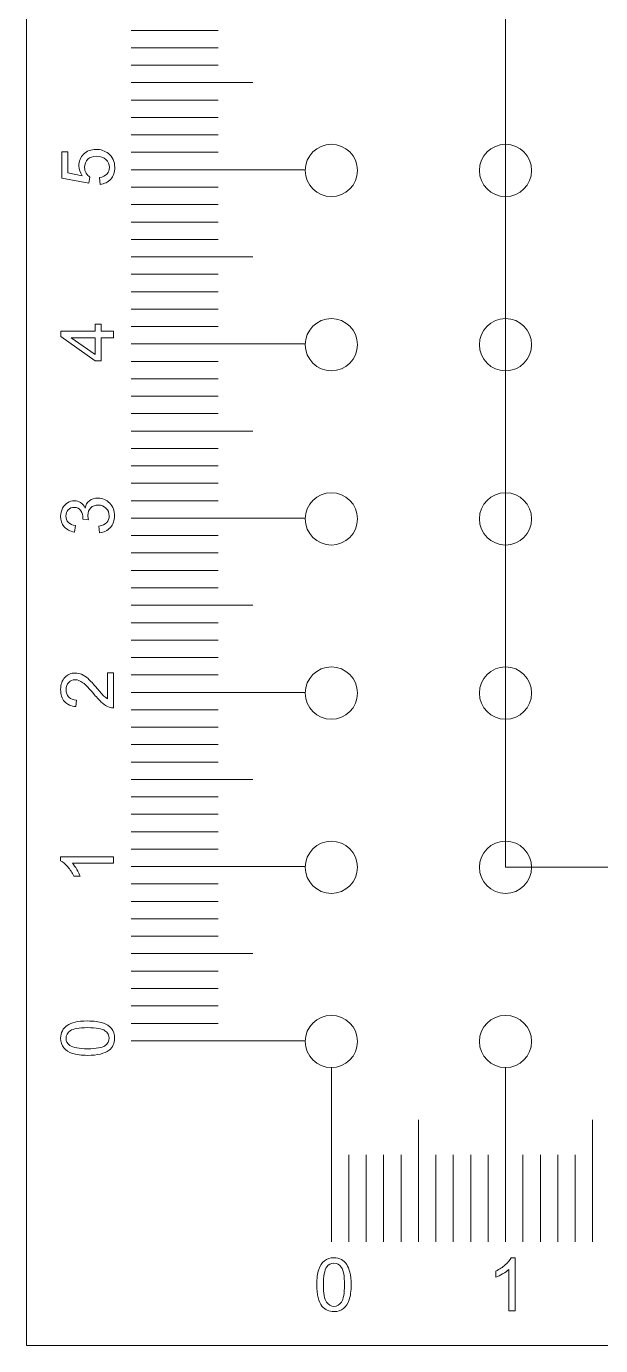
# Model space of a CAD drawing. Header units: millimetres. Extents: x -343 to 152, y -236 to 152.
# Drawn here: x -152.6 to -119.6, y -152.6 to -76.8 of the extents above; entities that cross this region are included whole.
import ezdxf

# ---------------------------------------------------------------- set-up
doc = ezdxf.new("R2010")
doc.units = ezdxf.units.MM
doc.header["$MEASUREMENT"] = 0
doc.layers.add('Layer 1', color=7, linetype='Continuous')

msp = doc.modelspace()

# ---------------------------------------------------------------- linework, layer by layer
at = {"layer": 'Layer 1', "color": 1, "lineweight": 20}
for points, knots in [([(-152.5693, -152.5693), (-152.5693, -152.5693), (152.4307, -152.5693), (152.4307, -152.5693), (152.4307, -152.5693), (152.4307, 152.4307), (152.4307, 152.4307), (152.4307, 152.4307), (-152.5693, 152.4307), (-152.5693, 152.4307), (-152.5693, 152.4307), (-152.5693, -152.5693), (-152.5693, -152.5693)], [0, 0, 0, 0, 0.25, 0.25, 0.25, 0.5, 0.5, 0.5, 0.75, 0.75, 0.75, 1, 1, 1, 1]), ([(-148.3412, -85.9077), (-148.3412, -85.9077), (-148.3708, -85.5182), (-148.3708, -85.5182), (-148.181, -85.4893), (-148.0384, -85.4224), (-147.9424, -85.3179), (-147.8473, -85.2134), (-147.7993, -85.0857), (-147.7993, -84.9356), (-147.7993, -84.7542), (-147.867, -84.6025), (-148.0017, -84.4791), (-148.1372, -84.3563), (-148.3165, -84.2948), (-148.5393, -84.2948), (-148.7518, -84.2948), (-148.9189, -84.3534), (-149.0417, -84.4713), (-149.1645, -84.5891), (-149.2259, -84.7451), (-149.2259, -84.9391), (-149.2259, -85.0597), (-149.1983, -85.1677), (-149.1433, -85.2635), (-149.0883, -85.3589), (-149.017, -85.4336), (-148.9296, -85.4886), (-148.9296, -85.4886), (-148.9804, -85.84), (-148.9804, -85.84), (-148.9804, -85.84), (-150.5381, -85.5479), (-150.5381, -85.5479), (-150.5381, -85.5479), (-150.5381, -84.045), (-150.5381, -84.045), (-150.5381, -84.045), (-150.1825, -84.045), (-150.1825, -84.045), (-150.1825, -84.045), (-150.1825, -85.2508), (-150.1825, -85.2508), (-150.1825, -85.2508), (-149.3648, -85.4124), (-149.3648, -85.4124), (-149.4926, -85.2312), (-149.5561, -85.0407), (-149.5561, -84.8416), (-149.5561, -84.5777), (-149.4644, -84.3549), (-149.281, -84.1736), (-149.0974, -83.9922), (-148.8619, -83.9011), (-148.574, -83.9011), (-148.2995, -83.9011), (-148.0625, -83.9808), (-147.8628, -84.1404), (-147.6173, -84.3344), (-147.4945, -84.5996), (-147.4945, -84.9356), (-147.4945, -85.2107), (-147.5721, -85.4351), (-147.7265, -85.6094), (-147.8811, -85.7836), (-148.0857, -85.883), (-148.3412, -85.9077)], [0, 0, 0, 0, 0.0454545, 0.0454545, 0.0454545, 0.0909091, 0.0909091, 0.0909091, 0.1363636, 0.1363636, 0.1363636, 0.1818182, 0.1818182, 0.1818182, 0.2272727, 0.2272727, 0.2272727, 0.2727273, 0.2727273, 0.2727273, 0.3181818, 0.3181818, 0.3181818, 0.3636364, 0.3636364, 0.3636364, 0.4090909, 0.4090909, 0.4090909, 0.4545455, 0.4545455, 0.4545455, 0.5, 0.5, 0.5, 0.5454545, 0.5454545, 0.5454545, 0.5909091, 0.5909091, 0.5909091, 0.6363636, 0.6363636, 0.6363636, 0.6818182, 0.6818182, 0.6818182, 0.7272727, 0.7272727, 0.7272727, 0.7727273, 0.7727273, 0.7727273, 0.8181818, 0.8181818, 0.8181818, 0.8636364, 0.8636364, 0.8636364, 0.9090909, 0.9090909, 0.9090909, 0.9545455, 0.9545455, 0.9545455, 1, 1, 1, 1]), ([(-147.558, -94.7179), (-147.558, -94.7179), (-148.2819, -94.7179), (-148.2819, -94.7179), (-148.2819, -94.7179), (-148.2819, -96.0345), (-148.2819, -96.0345), (-148.2819, -96.0345), (-148.6248, -96.0345), (-148.6248, -96.0345), (-148.6248, -96.0345), (-150.5889, -94.6502), (-150.5889, -94.6502), (-150.5889, -94.6502), (-150.5889, -94.3454), (-150.5889, -94.3454), (-150.5889, -94.3454), (-148.6248, -94.3454), (-148.6248, -94.3454), (-148.6248, -94.3454), (-148.6248, -93.9348), (-148.6248, -93.9348), (-148.6248, -93.9348), (-148.2819, -93.9348), (-148.2819, -93.9348), (-148.2819, -93.9348), (-148.2819, -94.3454), (-148.2819, -94.3454), (-148.2819, -94.3454), (-147.558, -94.3454), (-147.558, -94.3454), (-147.558, -94.3454), (-147.558, -94.7179), (-147.558, -94.7179)], [0, 0, 0, 0, 0.0909091, 0.0909091, 0.0909091, 0.1818182, 0.1818182, 0.1818182, 0.2727273, 0.2727273, 0.2727273, 0.3636364, 0.3636364, 0.3636364, 0.4545455, 0.4545455, 0.4545455, 0.5454545, 0.5454545, 0.5454545, 0.6363636, 0.6363636, 0.6363636, 0.7272727, 0.7272727, 0.7272727, 0.8181818, 0.8181818, 0.8181818, 0.9090909, 0.9090909, 0.9090909, 1, 1, 1, 1]), ([(-148.6248, -94.7179), (-148.6248, -94.7179), (-149.9886, -94.7179), (-149.9886, -94.7179), (-149.9886, -94.7179), (-148.6248, -95.6684), (-148.6248, -95.6684), (-148.6248, -95.6684), (-148.6248, -94.7179), (-148.6248, -94.7179)], [0, 0, 0, 0, 0.3333333, 0.3333333, 0.3333333, 0.6666667, 0.6666667, 0.6666667, 1, 1, 1, 1]), ([(-148.3623, -105.9076), (-148.3623, -105.9076), (-148.4131, -105.5351), (-148.4131, -105.5351), (-148.2015, -105.492), (-148.0491, -105.4201), (-147.9559, -105.3178), (-147.8628, -105.2154), (-147.8162, -105.0899), (-147.8162, -104.941), (-147.8162, -104.7646), (-147.8769, -104.6157), (-147.9983, -104.4957), (-148.1195, -104.3758), (-148.2699, -104.3159), (-148.449, -104.3159), (-148.6198, -104.3159), (-148.761, -104.3716), (-148.8724, -104.4838), (-148.9831, -104.5953), (-149.0388, -104.737), (-149.0388, -104.9099), (-149.0388, -104.9805), (-149.0248, -105.068), (-148.9973, -105.173), (-148.9973, -105.173), (-149.3233, -105.1315), (-149.3233, -105.1315), (-149.3205, -105.1068), (-149.3191, -105.0863), (-149.3191, -105.0714), (-149.3191, -104.9121), (-149.3606, -104.7695), (-149.4432, -104.6418), (-149.5257, -104.5148), (-149.6527, -104.4513), (-149.8242, -104.4513), (-149.9603, -104.4513), (-150.0733, -104.4979), (-150.1629, -104.5903), (-150.2524, -104.6828), (-150.2968, -104.802), (-150.2968, -104.948), (-150.2968, -105.0934), (-150.2511, -105.214), (-150.1593, -105.3107), (-150.0675, -105.4074), (-149.9301, -105.4694), (-149.7466, -105.497), (-149.7466, -105.497), (-149.8142, -105.8695), (-149.8142, -105.8695), (-150.0641, -105.8236), (-150.258, -105.7206), (-150.3957, -105.5591), (-150.5332, -105.3982), (-150.6016, -105.1971), (-150.6016, -104.9571), (-150.6016, -104.792), (-150.5664, -104.6396), (-150.4951, -104.5006), (-150.4246, -104.3609), (-150.328, -104.2544), (-150.2059, -104.1811), (-150.0831, -104.1069), (-149.9532, -104.0703), (-149.8158, -104.0703), (-149.6852, -104.0703), (-149.5666, -104.1055), (-149.4595, -104.1755), (-149.3521, -104.2459), (-149.2667, -104.3504), (-149.2032, -104.4879), (-149.1624, -104.3087), (-149.0762, -104.1697), (-148.9457, -104.0703), (-148.816, -103.9716), (-148.6522, -103.9222), (-148.4569, -103.9222), (-148.1922, -103.9222), (-147.9671, -104.0188), (-147.7831, -104.2114), (-147.5988, -104.4048), (-147.5072, -104.6489), (-147.5072, -104.9437), (-147.5072, -105.2098), (-147.5861, -105.4305), (-147.745, -105.6063), (-147.9036, -105.7826), (-148.1097, -105.8829), (-148.3623, -105.9076)], [0, 0, 0, 0, 0.0333333, 0.0333333, 0.0333333, 0.0666667, 0.0666667, 0.0666667, 0.1, 0.1, 0.1, 0.1333333, 0.1333333, 0.1333333, 0.1666667, 0.1666667, 0.1666667, 0.2, 0.2, 0.2, 0.2333333, 0.2333333, 0.2333333, 0.2666667, 0.2666667, 0.2666667, 0.3, 0.3, 0.3, 0.3333333, 0.3333333, 0.3333333, 0.3666667, 0.3666667, 0.3666667, 0.4, 0.4, 0.4, 0.4333333, 0.4333333, 0.4333333, 0.4666667, 0.4666667, 0.4666667, 0.5, 0.5, 0.5, 0.5333333, 0.5333333, 0.5333333, 0.5666667, 0.5666667, 0.5666667, 0.6, 0.6, 0.6, 0.6333333, 0.6333333, 0.6333333, 0.6666667, 0.6666667, 0.6666667, 0.7, 0.7, 0.7, 0.7333333, 0.7333333, 0.7333333, 0.7666667, 0.7666667, 0.7666667, 0.8, 0.8, 0.8, 0.8333333, 0.8333333, 0.8333333, 0.8666667, 0.8666667, 0.8666667, 0.9, 0.9, 0.9, 0.9333333, 0.9333333, 0.9333333, 0.9666667, 0.9666667, 0.9666667, 1, 1, 1, 1]), ([(-147.9136, -113.956), (-147.9136, -113.956), (-147.558, -113.956), (-147.558, -113.956), (-147.558, -113.956), (-147.558, -115.9625), (-147.558, -115.9625), (-147.6476, -115.9654), (-147.7336, -115.9505), (-147.8169, -115.9189), (-147.9531, -115.8674), (-148.0879, -115.7847), (-148.2198, -115.6711), (-148.3517, -115.5576), (-148.5041, -115.3953), (-148.677, -115.1843), (-148.9472, -114.8563), (-149.1609, -114.6333), (-149.3191, -114.517), (-149.4771, -114.3997), (-149.6266, -114.3412), (-149.7678, -114.3412), (-149.9151, -114.3412), (-150.0394, -114.3942), (-150.141, -114.5), (-150.2419, -114.6059), (-150.2927, -114.744), (-150.2927, -114.9142), (-150.2927, -115.094), (-150.2391, -115.2379), (-150.1317, -115.346), (-150.0252, -115.4538), (-149.8763, -115.5082), (-149.6872, -115.5096), (-149.6872, -115.5096), (-149.7253, -115.8906), (-149.7253, -115.8906), (-150.0105, -115.8645), (-150.2277, -115.7658), (-150.3774, -115.5949), (-150.527, -115.4236), (-150.6016, -115.1943), (-150.6016, -114.9057), (-150.6016, -114.615), (-150.5213, -114.3842), (-150.3596, -114.2149), (-150.1981, -114.0448), (-149.9978, -113.9602), (-149.7593, -113.9602), (-149.638, -113.9602), (-149.5187, -113.9849), (-149.4015, -114.035), (-149.2837, -114.0845), (-149.1602, -114.1669), (-149.0304, -114.2819), (-148.9014, -114.3977), (-148.7229, -114.5889), (-148.497, -114.8556), (-148.3093, -115.0793), (-148.1823, -115.2232), (-148.1153, -115.2867), (-148.0483, -115.3502), (-147.9813, -115.4024), (-147.9136, -115.4441), (-147.9136, -115.4441), (-147.9136, -113.956), (-147.9136, -113.956)], [0, 0, 0, 0, 0.0454545, 0.0454545, 0.0454545, 0.0909091, 0.0909091, 0.0909091, 0.1363636, 0.1363636, 0.1363636, 0.1818182, 0.1818182, 0.1818182, 0.2272727, 0.2272727, 0.2272727, 0.2727273, 0.2727273, 0.2727273, 0.3181818, 0.3181818, 0.3181818, 0.3636364, 0.3636364, 0.3636364, 0.4090909, 0.4090909, 0.4090909, 0.4545455, 0.4545455, 0.4545455, 0.5, 0.5, 0.5, 0.5454545, 0.5454545, 0.5454545, 0.5909091, 0.5909091, 0.5909091, 0.6363636, 0.6363636, 0.6363636, 0.6818182, 0.6818182, 0.6818182, 0.7272727, 0.7272727, 0.7272727, 0.7727273, 0.7727273, 0.7727273, 0.8181818, 0.8181818, 0.8181818, 0.8636364, 0.8636364, 0.8636364, 0.9090909, 0.9090909, 0.9090909, 0.9545455, 0.9545455, 0.9545455, 1, 1, 1, 1]), ([(-147.558, -124.5106), (-147.558, -124.5106), (-147.558, -124.8831), (-147.558, -124.8831), (-147.558, -124.8831), (-149.9301, -124.8831), (-149.9301, -124.8831), (-149.844, -124.9727), (-149.7585, -125.0906), (-149.6731, -125.2358), (-149.5878, -125.3812), (-149.5237, -125.5124), (-149.4813, -125.6282), (-149.4813, -125.6282), (-149.8412, -125.6282), (-149.8412, -125.6282), (-149.9385, -125.4201), (-150.0571, -125.2379), (-150.1968, -125.0821), (-150.3358, -124.9262), (-150.4705, -124.8154), (-150.6016, -124.7504), (-150.6016, -124.7504), (-150.6016, -124.5106), (-150.6016, -124.5106), (-150.6016, -124.5106), (-147.558, -124.5106), (-147.558, -124.5106)], [0, 0, 0, 0, 0.1111111, 0.1111111, 0.1111111, 0.2222222, 0.2222222, 0.2222222, 0.3333333, 0.3333333, 0.3333333, 0.4444444, 0.4444444, 0.4444444, 0.5555556, 0.5555556, 0.5555556, 0.6666667, 0.6666667, 0.6666667, 0.7777778, 0.7777778, 0.7777778, 0.8888889, 0.8888889, 0.8888889, 1, 1, 1, 1]), ([(-149.0538, -135.9075), (-149.4114, -135.9075), (-149.7008, -135.8708), (-149.9194, -135.7974), (-150.1388, -135.7235), (-150.3075, -135.6141), (-150.4254, -135.4686), (-150.5432, -135.324), (-150.6016, -135.1413), (-150.6016, -134.9211), (-150.6016, -134.759), (-150.5693, -134.6163), (-150.5036, -134.4929), (-150.4381, -134.3702), (-150.3435, -134.2686), (-150.2199, -134.1895), (-150.0972, -134.1106), (-149.947, -134.0484), (-149.7698, -134.0032), (-149.5927, -133.9575), (-149.3536, -133.9348), (-149.0538, -133.9348), (-148.6982, -133.9348), (-148.4103, -133.9716), (-148.1915, -134.0442), (-147.9721, -134.1168), (-147.8035, -134.2262), (-147.685, -134.3715), (-147.5665, -134.5163), (-147.5072, -134.6997), (-147.5072, -134.9211), (-147.5072, -135.2126), (-147.6108, -135.4418), (-147.819, -135.6083), (-148.073, -135.8081), (-148.4843, -135.9075), (-149.0538, -135.9075)], [0, 0, 0, 0, 0.0833333, 0.0833333, 0.0833333, 0.1666667, 0.1666667, 0.1666667, 0.25, 0.25, 0.25, 0.3333333, 0.3333333, 0.3333333, 0.4166667, 0.4166667, 0.4166667, 0.5, 0.5, 0.5, 0.5833333, 0.5833333, 0.5833333, 0.6666667, 0.6666667, 0.6666667, 0.75, 0.75, 0.75, 0.8333333, 0.8333333, 0.8333333, 0.9166667, 0.9166667, 0.9166667, 1, 1, 1, 1]), ([(-149.0524, -135.5265), (-148.5535, -135.5265), (-148.2218, -135.4686), (-148.0582, -135.3523), (-147.8938, -135.2358), (-147.812, -135.092), (-147.812, -134.9211), (-147.812, -134.7505), (-147.8945, -134.6066), (-148.0589, -134.4901), (-148.224, -134.3737), (-148.5549, -134.3158), (-149.0524, -134.3158), (-149.5511, -134.3158), (-149.8828, -134.3737), (-150.0464, -134.4901), (-150.2108, -134.6059), (-150.2927, -134.7512), (-150.2927, -134.9254), (-150.2927, -135.0961), (-150.2199, -135.2331), (-150.0753, -135.3354), (-149.8913, -135.463), (-149.5497, -135.5265), (-149.0524, -135.5265)], [0, 0, 0, 0, 0.125, 0.125, 0.125, 0.25, 0.25, 0.25, 0.375, 0.375, 0.375, 0.5, 0.5, 0.5, 0.625, 0.625, 0.625, 0.75, 0.75, 0.75, 0.875, 0.875, 0.875, 1, 1, 1, 1]), ([(-135.8961, -149.0736), (-135.8961, -148.7158), (-135.8595, -148.4266), (-135.786, -148.2078), (-135.7121, -147.9884), (-135.6027, -147.8199), (-135.4573, -147.702), (-135.3126, -147.5842), (-135.1299, -147.5256), (-134.9097, -147.5256), (-134.7475, -147.5256), (-134.6049, -147.5581), (-134.4815, -147.6236), (-134.3587, -147.6893), (-134.2571, -147.7838), (-134.1782, -147.9073), (-134.0992, -148.03), (-134.037, -148.1804), (-133.9918, -148.3575), (-133.9461, -148.5345), (-133.9234, -148.7738), (-133.9234, -149.0736), (-133.9234, -149.4292), (-133.9601, -149.7171), (-134.0327, -149.9357), (-134.1054, -150.1551), (-134.2148, -150.3238), (-134.3601, -150.4423), (-134.5049, -150.5608), (-134.6883, -150.6201), (-134.9097, -150.6201), (-135.2011, -150.6201), (-135.4304, -150.5165), (-135.597, -150.3082), (-135.7967, -150.0542), (-135.8961, -149.6429), (-135.8961, -149.0736)], [0, 0, 0, 0, 0.0833333, 0.0833333, 0.0833333, 0.1666667, 0.1666667, 0.1666667, 0.25, 0.25, 0.25, 0.3333333, 0.3333333, 0.3333333, 0.4166667, 0.4166667, 0.4166667, 0.5, 0.5, 0.5, 0.5833333, 0.5833333, 0.5833333, 0.6666667, 0.6666667, 0.6666667, 0.75, 0.75, 0.75, 0.8333333, 0.8333333, 0.8333333, 0.9166667, 0.9166667, 0.9166667, 1, 1, 1, 1]), ([(-124.4992, -150.5693), (-124.4992, -150.5693), (-124.8717, -150.5693), (-124.8717, -150.5693), (-124.8717, -150.5693), (-124.8717, -148.1973), (-124.8717, -148.1973), (-124.9613, -148.2833), (-125.0792, -148.3687), (-125.2244, -148.4541), (-125.3699, -148.5395), (-125.5011, -148.6037), (-125.6168, -148.6461), (-125.6168, -148.6461), (-125.6168, -148.2862), (-125.6168, -148.2862), (-125.4087, -148.1889), (-125.2266, -148.0703), (-125.0707, -147.9306), (-124.9147, -147.7916), (-124.804, -147.6568), (-124.7391, -147.5256), (-124.7391, -147.5256), (-124.4992, -147.5256), (-124.4992, -147.5256), (-124.4992, -147.5256), (-124.4992, -150.5693), (-124.4992, -150.5693)], [0, 0, 0, 0, 0.1111111, 0.1111111, 0.1111111, 0.2222222, 0.2222222, 0.2222222, 0.3333333, 0.3333333, 0.3333333, 0.4444444, 0.4444444, 0.4444444, 0.5555556, 0.5555556, 0.5555556, 0.6666667, 0.6666667, 0.6666667, 0.7777778, 0.7777778, 0.7777778, 0.8888889, 0.8888889, 0.8888889, 1, 1, 1, 1]), ([(-135.5151, -149.0749), (-135.5151, -149.5739), (-135.4573, -149.9054), (-135.3408, -150.0692), (-135.2245, -150.2336), (-135.0806, -150.3153), (-134.9097, -150.3153), (-134.7391, -150.3153), (-134.5951, -150.2329), (-134.4788, -150.0685), (-134.3623, -149.9034), (-134.3044, -149.5725), (-134.3044, -149.0749), (-134.3044, -148.5761), (-134.3623, -148.2446), (-134.4788, -148.0808), (-134.5945, -147.9164), (-134.7397, -147.8346), (-134.914, -147.8346), (-135.0848, -147.8346), (-135.2217, -147.9073), (-135.3239, -148.0519), (-135.4516, -148.2361), (-135.5151, -148.5776), (-135.5151, -149.0749)], [0, 0, 0, 0, 0.125, 0.125, 0.125, 0.25, 0.25, 0.25, 0.375, 0.375, 0.375, 0.5, 0.5, 0.5, 0.625, 0.625, 0.625, 0.75, 0.75, 0.75, 0.875, 0.875, 0.875, 1, 1, 1, 1])]:
    msp.add_open_spline(points, degree=3, knots=knots, dxfattribs=at)
at = {"layer": 'Layer 1', "lineweight": 9}
msp.add_open_spline([(24.9421, -125.1109), (24.9421, -125.1109), (24.9421, -25.1109), (24.9421, -25.1109), (24.9421, -25.1109), (-125.0579, -25.1109), (-125.0579, -25.1109), (-125.0579, -25.1109), (-125.0579, -125.1109), (-125.0579, -125.1109), (-125.0579, -125.1109), (24.9421, -125.1109), (24.9421, -125.1109)], degree=3, knots=[0, 0, 0, 0, 0.25, 0.25, 0.25, 0.5, 0.5, 0.5, 0.75, 0.75, 0.75, 1, 1, 1, 1], dxfattribs=at)
at = {"layer": 'Layer 1', "color": 1, "lineweight": 20}
for points in [[(-141.5579, -77.0694), (-141.5579, -77.0694), (-146.5579, -77.0694), (-146.5579, -77.0694)], [(-141.5579, -78.0693), (-141.5579, -78.0693), (-146.5579, -78.0693), (-146.5579, -78.0693)], [(-141.5579, -79.0694), (-141.5579, -79.0694), (-146.5579, -79.0694), (-146.5579, -79.0694)], [(-139.5579, -80.0693), (-139.5579, -80.0693), (-146.5579, -80.0693), (-146.5579, -80.0693)], [(-141.5579, -81.0694), (-141.5579, -81.0694), (-146.5579, -81.0694), (-146.5579, -81.0694)], [(-141.5579, -82.0693), (-141.5579, -82.0693), (-146.5579, -82.0693), (-146.5579, -82.0693)], [(-141.5579, -83.0694), (-141.5579, -83.0694), (-146.5579, -83.0694), (-146.5579, -83.0694)], [(-141.5579, -84.0693), (-141.5579, -84.0693), (-146.5579, -84.0693), (-146.5579, -84.0693)], [(-136.558, -85.0694), (-136.558, -85.0694), (-146.5579, -85.0694), (-146.5579, -85.0694)], [(-141.5579, -86.0694), (-141.5579, -86.0694), (-146.5579, -86.0694), (-146.5579, -86.0694)], [(-141.5579, -87.0693), (-141.5579, -87.0693), (-146.5579, -87.0693), (-146.5579, -87.0693)], [(-141.5579, -88.0694), (-141.5579, -88.0694), (-146.5579, -88.0694), (-146.5579, -88.0694)], [(-141.5579, -89.0693), (-141.5579, -89.0693), (-146.5579, -89.0693), (-146.5579, -89.0693)], [(-139.5579, -90.0694), (-139.5579, -90.0694), (-146.5579, -90.0694), (-146.5579, -90.0694)], [(-141.5579, -91.0693), (-141.5579, -91.0693), (-146.5579, -91.0693), (-146.5579, -91.0693)], [(-141.5579, -92.0694), (-141.5579, -92.0694), (-146.5579, -92.0694), (-146.5579, -92.0694)], [(-141.5579, -93.0693), (-141.5579, -93.0693), (-146.5579, -93.0693), (-146.5579, -93.0693)], [(-141.5579, -94.0694), (-141.5579, -94.0694), (-146.5579, -94.0694), (-146.5579, -94.0694)], [(-136.558, -95.0693), (-136.558, -95.0693), (-146.5579, -95.0693), (-146.5579, -95.0693)], [(-141.5579, -96.0694), (-141.5579, -96.0694), (-146.5579, -96.0694), (-146.5579, -96.0694)], [(-141.5579, -97.0693), (-141.5579, -97.0693), (-146.5579, -97.0693), (-146.5579, -97.0693)], [(-141.5579, -98.0693), (-141.5579, -98.0693), (-146.5579, -98.0693), (-146.5579, -98.0693)], [(-141.5579, -99.0694), (-141.5579, -99.0694), (-146.5579, -99.0694), (-146.5579, -99.0694)], [(-139.5579, -100.0693), (-139.5579, -100.0693), (-146.5579, -100.0693), (-146.5579, -100.0693)], [(-141.5579, -101.0694), (-141.5579, -101.0694), (-146.5579, -101.0694), (-146.5579, -101.0694)], [(-141.5579, -102.0693), (-141.5579, -102.0693), (-146.5579, -102.0693), (-146.5579, -102.0693)], [(-141.5579, -103.0694), (-141.5579, -103.0694), (-146.5579, -103.0694), (-146.5579, -103.0694)], [(-141.5579, -104.0693), (-141.5579, -104.0693), (-146.5579, -104.0693), (-146.5579, -104.0693)], [(-136.558, -105.0694), (-136.558, -105.0694), (-146.5579, -105.0694), (-146.5579, -105.0694)], [(-141.5579, -106.0693), (-141.5579, -106.0693), (-146.5579, -106.0693), (-146.5579, -106.0693)], [(-141.5579, -107.0694), (-141.5579, -107.0694), (-146.5579, -107.0694), (-146.5579, -107.0694)], [(-141.5579, -108.0693), (-141.5579, -108.0693), (-146.5579, -108.0693), (-146.5579, -108.0693)], [(-141.5579, -109.0693), (-141.5579, -109.0693), (-146.5579, -109.0693), (-146.5579, -109.0693)], [(-139.5579, -110.0694), (-139.5579, -110.0694), (-146.5579, -110.0694), (-146.5579, -110.0694)], [(-141.5579, -111.0693), (-141.5579, -111.0693), (-146.5579, -111.0693), (-146.5579, -111.0693)], [(-141.5579, -112.0694), (-141.5579, -112.0694), (-146.5579, -112.0694), (-146.5579, -112.0694)], [(-141.5579, -113.0693), (-141.5579, -113.0693), (-146.5579, -113.0693), (-146.5579, -113.0693)], [(-141.5579, -114.0694), (-141.5579, -114.0694), (-146.5579, -114.0694), (-146.5579, -114.0694)], [(-136.558, -115.0693), (-136.558, -115.0693), (-146.5579, -115.0693), (-146.5579, -115.0693)], [(-141.5579, -116.0694), (-141.5579, -116.0694), (-146.5579, -116.0694), (-146.5579, -116.0694)], [(-141.5579, -117.0693), (-141.5579, -117.0693), (-146.5579, -117.0693), (-146.5579, -117.0693)], [(-141.5579, -118.0694), (-141.5579, -118.0694), (-146.5579, -118.0694), (-146.5579, -118.0694)], [(-141.5579, -119.0693), (-141.5579, -119.0693), (-146.5579, -119.0693), (-146.5579, -119.0693)], [(-139.5579, -120.0694), (-139.5579, -120.0694), (-146.5579, -120.0694), (-146.5579, -120.0694)], [(-141.5579, -121.0694), (-141.5579, -121.0694), (-146.5579, -121.0694), (-146.5579, -121.0694)], [(-141.5579, -122.0693), (-141.5579, -122.0693), (-146.5579, -122.0693), (-146.5579, -122.0693)], [(-141.5579, -123.0694), (-141.5579, -123.0694), (-146.5579, -123.0694), (-146.5579, -123.0694)], [(-141.5579, -124.0693), (-141.5579, -124.0693), (-146.5579, -124.0693), (-146.5579, -124.0693)], [(-136.558, -125.0694), (-136.558, -125.0694), (-146.5579, -125.0694), (-146.5579, -125.0694)], [(-141.5579, -126.0693), (-141.5579, -126.0693), (-146.5579, -126.0693), (-146.5579, -126.0693)], [(-141.5579, -127.0694), (-141.5579, -127.0694), (-146.5579, -127.0694), (-146.5579, -127.0694)], [(-141.5579, -128.0693), (-141.5579, -128.0693), (-146.5579, -128.0693), (-146.5579, -128.0693)], [(-141.5579, -129.0694), (-141.5579, -129.0694), (-146.5579, -129.0694), (-146.5579, -129.0694)], [(-139.5579, -130.0693), (-139.5579, -130.0693), (-146.5579, -130.0693), (-146.5579, -130.0693)], [(-141.5579, -131.0694), (-141.5579, -131.0694), (-146.5579, -131.0694), (-146.5579, -131.0694)], [(-141.5579, -132.0694), (-141.5579, -132.0694), (-146.5579, -132.0694), (-146.5579, -132.0694)], [(-141.5579, -133.0693), (-141.5579, -133.0693), (-146.5579, -133.0693), (-146.5579, -133.0693)], [(-141.5579, -134.0694), (-141.5579, -134.0694), (-146.5579, -134.0694), (-146.5579, -134.0694)], [(-136.558, -135.0693), (-136.558, -135.0693), (-146.5579, -135.0693), (-146.5579, -135.0693)], [(-135.0579, -136.6109), (-135.0579, -136.6109), (-135.0579, -146.611), (-135.0579, -146.611)], [(-125.058, -136.6109), (-125.058, -136.6109), (-125.058, -146.611), (-125.058, -146.611)], [(-130.058, -139.611), (-130.058, -139.611), (-130.058, -146.611), (-130.058, -146.611)], [(-120.0579, -139.611), (-120.0579, -139.611), (-120.0579, -146.611), (-120.0579, -146.611)], [(-134.058, -141.611), (-134.058, -141.611), (-134.058, -146.611), (-134.058, -146.611)], [(-133.0579, -141.611), (-133.0579, -141.611), (-133.0579, -146.611), (-133.0579, -146.611)], [(-132.058, -141.611), (-132.058, -141.611), (-132.058, -146.611), (-132.058, -146.611)], [(-131.0579, -141.611), (-131.0579, -141.611), (-131.0579, -146.611), (-131.0579, -146.611)], [(-129.0579, -141.611), (-129.0579, -141.611), (-129.0579, -146.611), (-129.0579, -146.611)], [(-128.0579, -141.611), (-128.0579, -141.611), (-128.0579, -146.611), (-128.0579, -146.611)], [(-127.058, -141.611), (-127.058, -141.611), (-127.058, -146.611), (-127.058, -146.611)], [(-126.0579, -141.611), (-126.0579, -141.611), (-126.0579, -146.611), (-126.0579, -146.611)], [(-124.0579, -141.611), (-124.0579, -141.611), (-124.0579, -146.611), (-124.0579, -146.611)], [(-123.058, -141.611), (-123.058, -141.611), (-123.058, -146.611), (-123.058, -146.611)], [(-122.0579, -141.611), (-122.0579, -141.611), (-122.0579, -146.611), (-122.0579, -146.611)], [(-121.058, -141.611), (-121.058, -141.611), (-121.058, -146.611), (-121.058, -146.611)]]:
    msp.add_open_spline(points, degree=3, dxfattribs=at)
at = {"layer": 'Layer 1', "color": 253, "lineweight": 9}
for points in [[(-135.0579, -83.6109), (-135.8863, -83.6109), (-136.558, -84.2826), (-136.558, -85.111), (-136.558, -85.9394), (-135.8863, -86.6109), (-135.0579, -86.6109), (-134.2295, -86.6109), (-133.558, -85.9394), (-133.558, -85.111), (-133.558, -84.2826), (-134.2295, -83.6109), (-135.0579, -83.6109)], [(-125.058, -83.6109), (-125.8864, -83.6109), (-126.5579, -84.2826), (-126.5579, -85.111), (-126.5579, -85.9394), (-125.8864, -86.6109), (-125.058, -86.6109), (-124.2295, -86.6109), (-123.558, -85.9394), (-123.558, -85.111), (-123.558, -84.2826), (-124.2295, -83.6109), (-125.058, -83.6109)], [(-135.0579, -93.611), (-135.8863, -93.611), (-136.558, -94.2825), (-136.558, -95.1109), (-136.558, -95.9394), (-135.8863, -96.611), (-135.0579, -96.611), (-134.2295, -96.611), (-133.558, -95.9394), (-133.558, -95.1109), (-133.558, -94.2825), (-134.2295, -93.611), (-135.0579, -93.611)], [(-125.058, -93.611), (-125.8864, -93.611), (-126.5579, -94.2825), (-126.5579, -95.1109), (-126.5579, -95.9394), (-125.8864, -96.611), (-125.058, -96.611), (-124.2295, -96.611), (-123.558, -95.9394), (-123.558, -95.1109), (-123.558, -94.2825), (-124.2295, -93.611), (-125.058, -93.611)], [(-135.0579, -103.6109), (-135.8863, -103.6109), (-136.558, -104.2826), (-136.558, -105.111), (-136.558, -105.9393), (-135.8863, -106.611), (-135.0579, -106.611), (-134.2295, -106.611), (-133.558, -105.9393), (-133.558, -105.111), (-133.558, -104.2826), (-134.2295, -103.6109), (-135.0579, -103.6109)], [(-125.058, -103.6109), (-125.8864, -103.6109), (-126.5579, -104.2826), (-126.5579, -105.111), (-126.5579, -105.9393), (-125.8864, -106.611), (-125.058, -106.611), (-124.2295, -106.611), (-123.558, -105.9393), (-123.558, -105.111), (-123.558, -104.2826), (-124.2295, -103.6109), (-125.058, -103.6109)], [(-135.0579, -113.611), (-135.8863, -113.611), (-136.558, -114.2825), (-136.558, -115.1109), (-136.558, -115.9394), (-135.8863, -116.6109), (-135.0579, -116.6109), (-134.2295, -116.6109), (-133.558, -115.9394), (-133.558, -115.1109), (-133.558, -114.2825), (-134.2295, -113.611), (-135.0579, -113.611)], [(-125.058, -113.611), (-125.8864, -113.611), (-126.5579, -114.2825), (-126.5579, -115.1109), (-126.5579, -115.9394), (-125.8864, -116.6109), (-125.058, -116.6109), (-124.2295, -116.6109), (-123.558, -115.9394), (-123.558, -115.1109), (-123.558, -114.2825), (-124.2295, -113.611), (-125.058, -113.611)], [(-135.0579, -123.6109), (-135.8863, -123.6109), (-136.558, -124.2826), (-136.558, -125.1109), (-136.558, -125.9393), (-135.8863, -126.611), (-135.0579, -126.611), (-134.2295, -126.611), (-133.558, -125.9393), (-133.558, -125.1109), (-133.558, -124.2826), (-134.2295, -123.6109), (-135.0579, -123.6109)], [(-125.058, -123.6109), (-125.8864, -123.6109), (-126.5579, -124.2826), (-126.5579, -125.1109), (-126.5579, -125.9393), (-125.8864, -126.611), (-125.058, -126.611), (-124.2295, -126.611), (-123.558, -125.9393), (-123.558, -125.1109), (-123.558, -124.2826), (-124.2295, -123.6109), (-125.058, -123.6109)], [(-135.0579, -133.611), (-135.8863, -133.611), (-136.558, -134.2825), (-136.558, -135.111), (-136.558, -135.9394), (-135.8863, -136.6109), (-135.0579, -136.6109), (-134.2295, -136.6109), (-133.558, -135.9394), (-133.558, -135.111), (-133.558, -134.2825), (-134.2295, -133.611), (-135.0579, -133.611)], [(-125.058, -133.611), (-125.8864, -133.611), (-126.5579, -134.2825), (-126.5579, -135.111), (-126.5579, -135.9394), (-125.8864, -136.6109), (-125.058, -136.6109), (-124.2295, -136.6109), (-123.558, -135.9394), (-123.558, -135.111), (-123.558, -134.2825), (-124.2295, -133.611), (-125.058, -133.611)]]:
    msp.add_open_spline(points, degree=3, knots=[0, 0, 0, 0, 0.25, 0.25, 0.25, 0.5, 0.5, 0.5, 0.75, 0.75, 0.75, 1, 1, 1, 1], dxfattribs=at)

doc.saveas('drawing.dxf')
